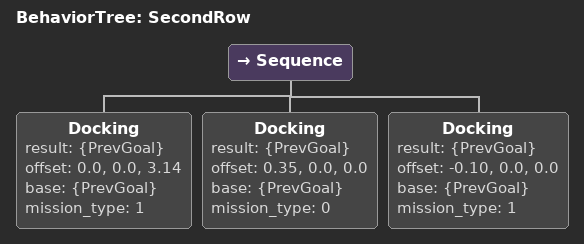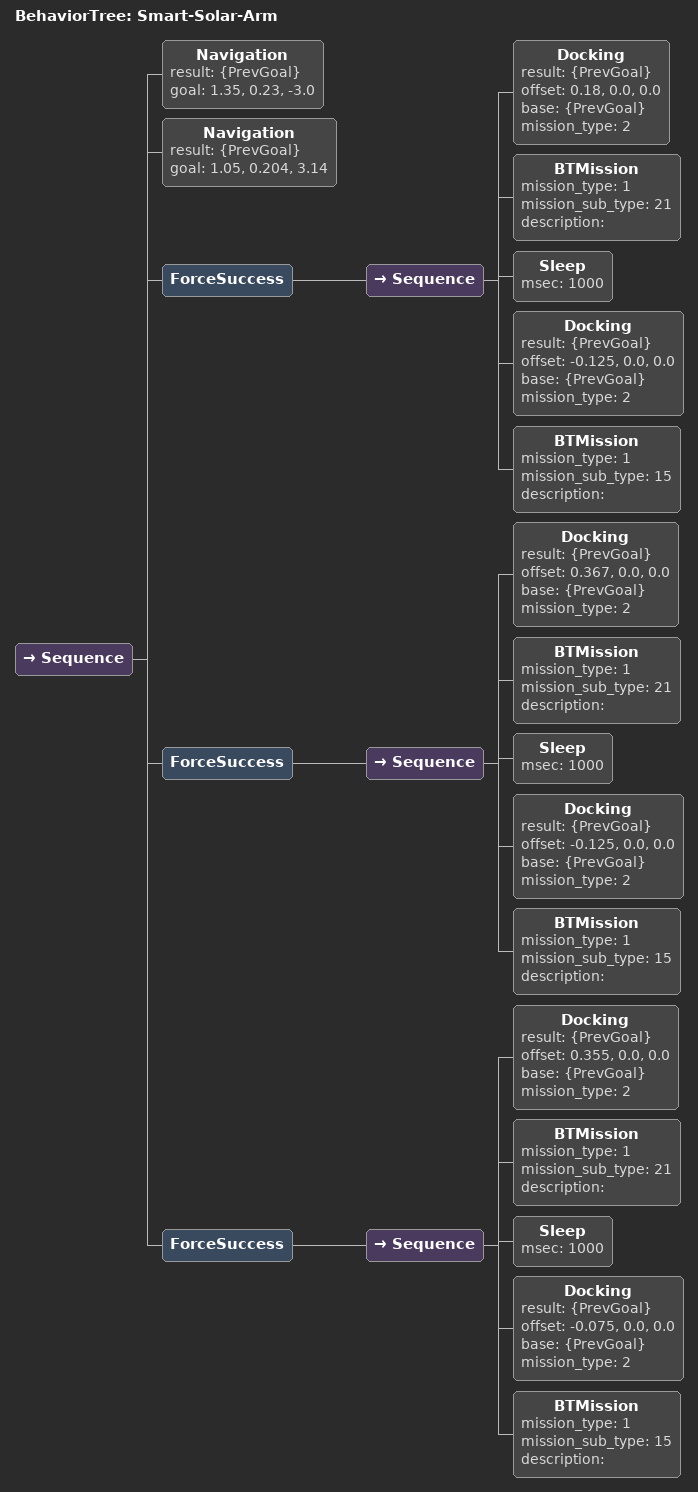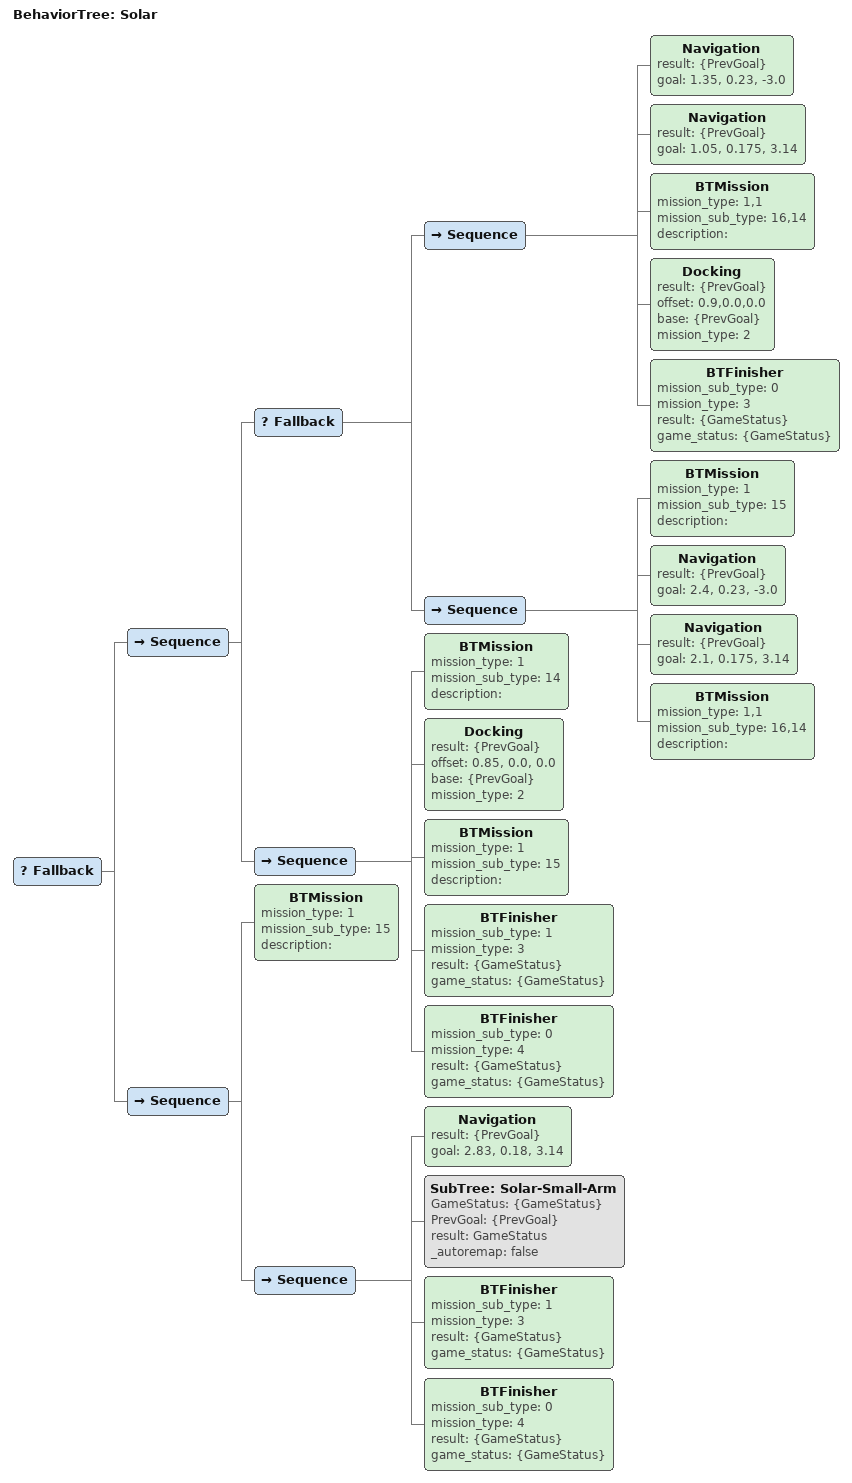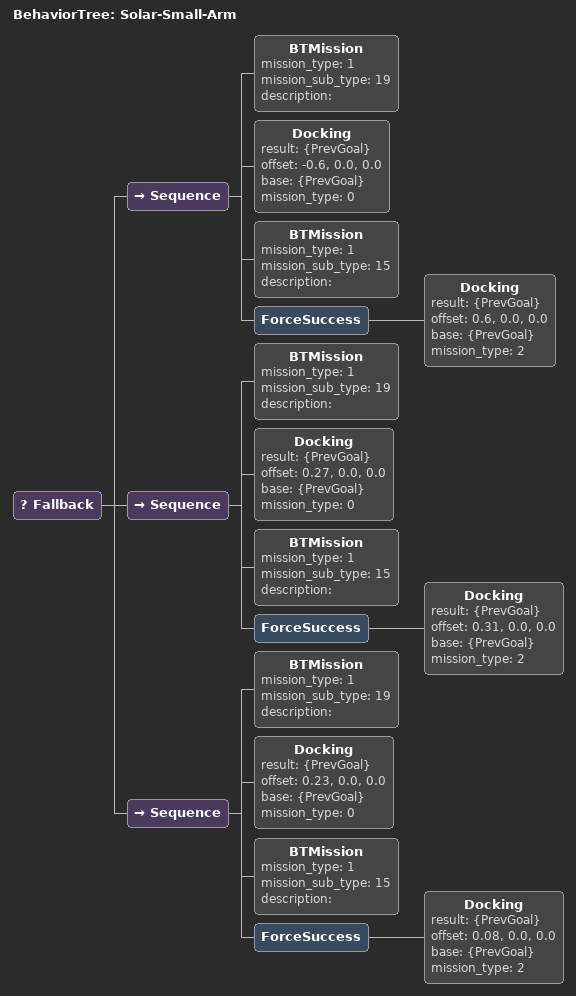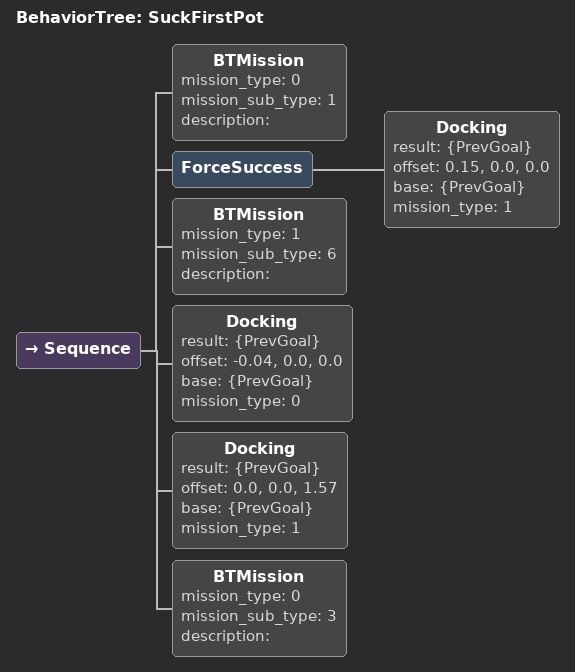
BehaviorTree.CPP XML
<BehaviorTree ID="SecondRow">
  <Sequence>
    <Docking result="{PrevGoal}" offset="0.0, 0.0, 3.14" base="{PrevGoal}" mission_type="1"/>
    <Docking result="{PrevGoal}" offset="0.35,  0.0, 0.0" base="{PrevGoal}" mission_type="0"/>
    <Docking result="{PrevGoal}" offset="-0.10,  0.0, 0.0" base="{PrevGoal}" mission_type="1"/>
  </Sequence>
</BehaviorTree>

<BehaviorTree ID="Smart-Solar-Arm">
  <Sequence>
    <Navigation result="{PrevGoal}" goal="1.35, 0.23, -3.0"/>
    <Navigation result="{PrevGoal}" goal="1.05, 0.204, 3.14"/>
    <ForceSuccess>
      <Sequence>
        <Docking result="{PrevGoal}" offset="0.18, 0.0, 0.0" base="{PrevGoal}" mission_type="2"/>
        <BTMission mission_type="1" mission_sub_type="21" description=""/>
        <Sleep msec="1000"/>
        <Docking result="{PrevGoal}" offset="-0.125, 0.0, 0.0" base="{PrevGoal}" mission_type="2"/>
        <BTMission mission_type="1" mission_sub_type="15" description=""/>
      </Sequence>
    </ForceSuccess>
    <ForceSuccess>
      <Sequence>
        <Docking result="{PrevGoal}" offset="0.367, 0.0, 0.0" base="{PrevGoal}" mission_type="2"/>
        <BTMission mission_type="1" mission_sub_type="21" description=""/>
        <Sleep msec="1000"/>
        <Docking result="{PrevGoal}" offset="-0.125, 0.0, 0.0" base="{PrevGoal}" mission_type="2"/>
        <BTMission mission_type="1" mission_sub_type="15" description=""/>
      </Sequence>
    </ForceSuccess>
    <ForceSuccess>
      <Sequence>
        <Docking result="{PrevGoal}" offset="0.355, 0.0, 0.0" base="{PrevGoal}" mission_type="2"/>
        <BTMission mission_type="1" mission_sub_type="21" description=""/>
        <Sleep msec="1000"/>
        <Docking result="{PrevGoal}" offset="-0.075, 0.0, 0.0" base="{PrevGoal}" mission_type="2"/>
        <BTMission mission_type="1" mission_sub_type="15" description=""/>
      </Sequence>
    </ForceSuccess>
  </Sequence>
</BehaviorTree>

<BehaviorTree ID="Solar">
  <Fallback>
    <Sequence>
      <Fallback>
        <Sequence>
          <Navigation result="{PrevGoal}" goal="1.35, 0.23, -3.0"/>
          <Navigation result="{PrevGoal}" goal="1.05, 0.175, 3.14"/>
          <BTMission mission_type="1,1" mission_sub_type="16,14" description=""/>
          <Docking result="{PrevGoal}" offset="0.9,0.0,0.0" base="{PrevGoal}" mission_type="2"/>
          <BTFinisher mission_sub_type="0" mission_type="3" result="{GameStatus}" game_status="{GameStatus}"/>
        </Sequence>
        <Sequence>
          <BTMission mission_type="1" mission_sub_type="15" description=""/>
          <Navigation result="{PrevGoal}" goal="2.4, 0.23, -3.0"/>
          <Navigation result="{PrevGoal}" goal="2.1, 0.175, 3.14"/>
          <BTMission mission_type="1,1" mission_sub_type="16,14" description=""/>
        </Sequence>
      </Fallback>
      <Sequence>
        <BTMission mission_type="1" mission_sub_type="14" description=""/>
        <Docking result="{PrevGoal}" offset="0.85, 0.0, 0.0" base="{PrevGoal}" mission_type="2"/>
        <BTMission mission_type="1" mission_sub_type="15" description=""/>
        <BTFinisher mission_sub_type="1" mission_type="3" result="{GameStatus}" game_status="{GameStatus}"/>
        <BTFinisher mission_sub_type="0" mission_type="4" result="{GameStatus}" game_status="{GameStatus}"/>
      </Sequence>
    </Sequence>
    <Sequence>
      <BTMission mission_type="1" mission_sub_type="15" description=""/>
      <Sequence>
        <Navigation result="{PrevGoal}" goal="2.83, 0.18, 3.14"/>
        <SubTree ID="Solar-Small-Arm" GameStatus="{GameStatus}" PrevGoal="{PrevGoal}" result="GameStatus" _autoremap="false"/>
        <BTFinisher mission_sub_type="1" mission_type="3" result="{GameStatus}" game_status="{GameStatus}"/>
        <BTFinisher mission_sub_type="0" mission_type="4" result="{GameStatus}" game_status="{GameStatus}"/>
      </Sequence>
    </Sequence>
  </Fallback>
</BehaviorTree>

<BehaviorTree ID="Solar-Small-Arm">
  <Fallback>
    <Sequence>
      <BTMission mission_type="1" mission_sub_type="19" description=""/>
      <Docking result="{PrevGoal}" offset="-0.6, 0.0, 0.0" base="{PrevGoal}" mission_type="0"/>
      <BTMission mission_type="1" mission_sub_type="15" description=""/>
      <ForceSuccess>
        <Docking result="{PrevGoal}" offset="0.6, 0.0, 0.0" base="{PrevGoal}" mission_type="2"/>
      </ForceSuccess>
    </Sequence>
    <Sequence>
      <BTMission mission_type="1" mission_sub_type="19" description=""/>
      <Docking result="{PrevGoal}" offset="0.27, 0.0, 0.0" base="{PrevGoal}" mission_type="0"/>
      <BTMission mission_type="1" mission_sub_type="15" description=""/>
      <ForceSuccess>
        <Docking result="{PrevGoal}" offset="0.31, 0.0, 0.0" base="{PrevGoal}" mission_type="2"/>
      </ForceSuccess>
    </Sequence>
    <Sequence>
      <BTMission mission_type="1" mission_sub_type="19" description=""/>
      <Docking result="{PrevGoal}" offset="0.23, 0.0, 0.0" base="{PrevGoal}" mission_type="0"/>
      <BTMission mission_type="1" mission_sub_type="15" description=""/>
      <ForceSuccess>
        <Docking result="{PrevGoal}" offset="0.08, 0.0, 0.0" base="{PrevGoal}" mission_type="2"/>
      </ForceSuccess>
    </Sequence>
  </Fallback>
</BehaviorTree>

<BehaviorTree ID="SuckFirstPot">
  <Sequence>
    <BTMission mission_type="0" mission_sub_type="1" description=""/>
    <ForceSuccess>
      <Docking result="{PrevGoal}" offset="0.15, 0.0, 0.0" base="{PrevGoal}" mission_type="1"/>
    </ForceSuccess>
    <BTMission mission_type="1" mission_sub_type="6" description=""/>
    <Docking result="{PrevGoal}" offset="-0.04, 0.0, 0.0" base="{PrevGoal}" mission_type="0"/>
    <Docking result="{PrevGoal}" offset="0.0, 0.0, 1.57" base="{PrevGoal}" mission_type="1"/>
    <BTMission mission_type="0" mission_sub_type="3" description=""/>
  </Sequence>
</BehaviorTree>
